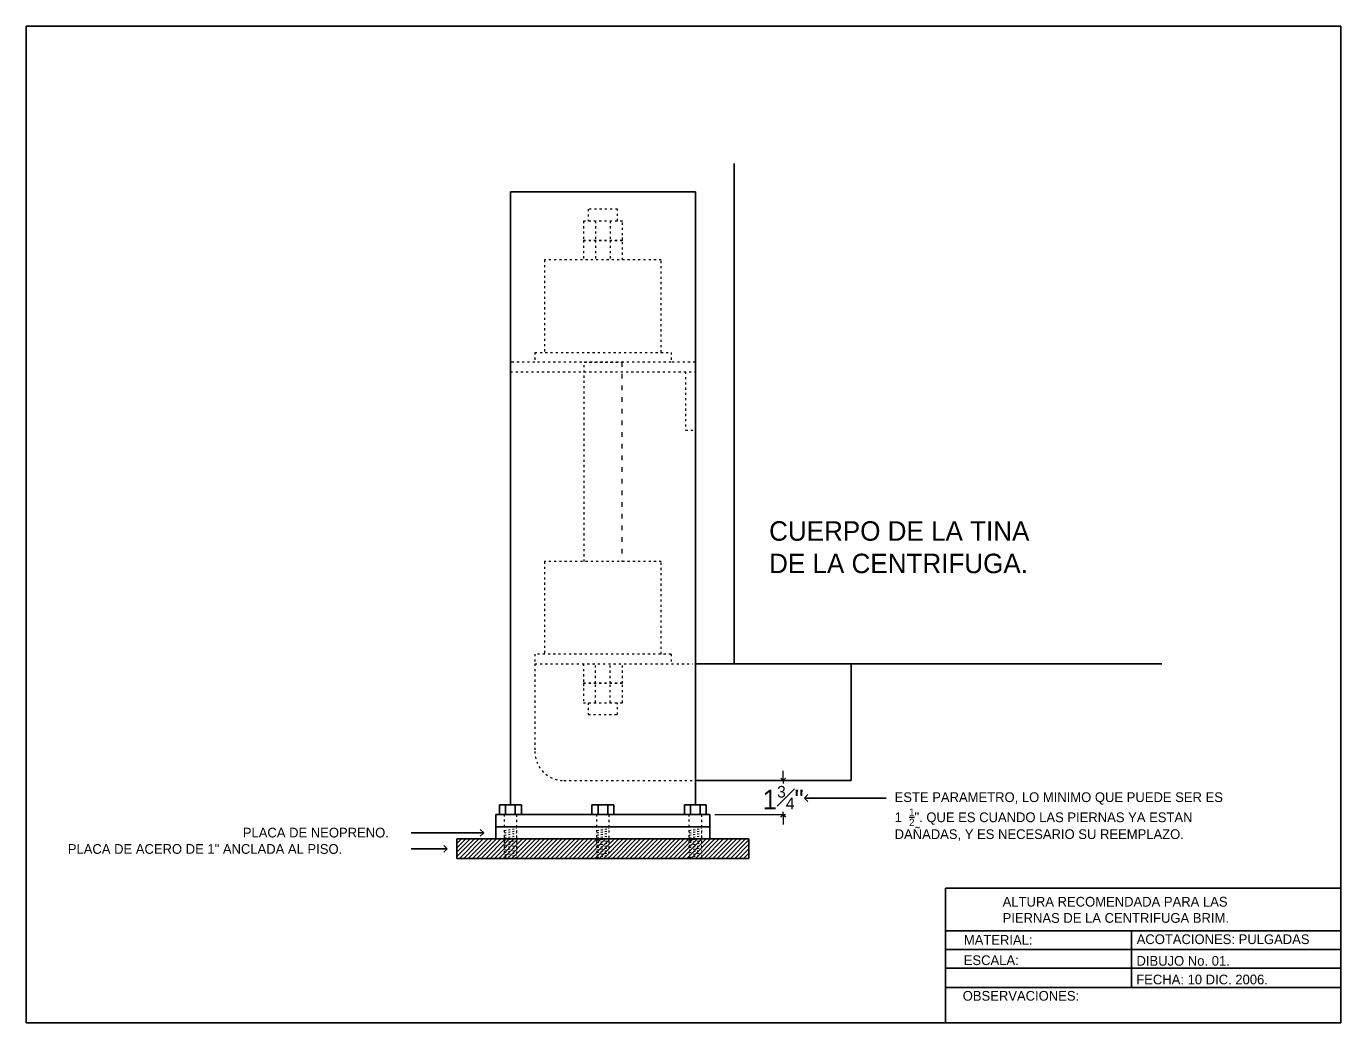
# Model space of a CAD drawing. Header units: inches. Extents: x 53 to 312, y 128 to 296.
# Drawn here: x 244.8 to 312.3, y 245.3 to 296.5 of the extents above; entities that cross this region are included whole.
import ezdxf

# ---------------------------------------------------------------- set-up
doc = ezdxf.new("R2010")
doc.units = ezdxf.units.IN
doc.linetypes.add('ACAD_ISO03W100', pattern=[30, 12, -18])
doc.layers.get('0').update_dxf_attribs({"lineweight": 35})
doc.layers.get('Defpoints').update_dxf_attribs({"color": 253})
for name, color, linetype in [('CAPA1', 7, 'ACAD_ISO03W100'), ('COTAS', 7, 'Continuous'), ('LETRAS', 7, 'Continuous')]:
    doc.layers.add(name, color=color, linetype=linetype)
doc.dimstyles.new('ISO-25', dxfattribs={"dimtxt": 1, "dimasz": 0.25, "dimexe": 0.125, "dimexo": 0.25, "dimgap": 0.125, "dimtad": 0, "dimtih": 1, "dimtoh": 1, "dimdec": 7, "dimdsep": 46, "dimlunit": 4, "dimtxsty": 'Standard', "dimblk": 'OPEN90', "dimcen": 0, "dimadec": 0, "dimazin": 0, "dimtfac": 0.6, "dimtdec": 7, "dimtmove": 0, "dimatfit": 3, "dimfxl": 0, "dimfrac": 1, "dimarcsym": 0})

# ---------------------------------------------------------------- blocks, each defined once
blk = doc.blocks.new('_Open90')
at = {"color": 0, "linetype": 'ByBlock', "lineweight": -2}
for p, q in [((0, 0), (-1, 0)), ((-0.5, 0.5), (0, 0)), ((0, 0), (-0.5, -0.5))]:
    blk.add_line(p, q, dxfattribs=at)
blk = doc.blocks.new('*D49')
at = {"layer": 'COTAS', "color": 0, "lineweight": -2}
for p, q in [((283.676, 257.947), (283.676, 258.197)), ((279.414, 257.697), (283.801, 257.697)), ((283.676, 257.697), (283.676, 257.547)), ((280.164, 255.947), (283.801, 255.947)), ((283.676, 255.947), (283.676, 256.097)), ((283.676, 255.697), (283.676, 255.447))]:
    blk.add_line(p, q, dxfattribs=at)
at = {"layer": 'Defpoints', "color": 0}
for p in [(279.164, 257.697), (279.914, 255.947), (283.676, 255.947)]:
    blk.add_point(p, dxfattribs=at)
at = {"layer": 'COTAS', "color": 0, "lineweight": -2, "xscale": 0.25, "yscale": 0.25, "zscale": 0.25}
for p, rotation in [((283.676, 257.697), 270), ((283.676, 255.947), 90)]:
    blk.add_blockref('_Open90', p, dxfattribs=dict(at, rotation=rotation))
at = {"layer": 'COTAS', "color": 0, "insert": (283.676, 256.822), "char_height": 1, "attachment_point": 5}
blk.add_mtext('1{\\H0.600000x;\\S3#4;}"', dxfattribs=at)

msp = doc.modelspace()

# ---------------------------------------------------------------- hatches: boundary and pattern name
at = {"layer": 'COTAS'}
h = msp.add_hatch(dxfattribs=at)
h.set_pattern_fill('ANSI31', color=256, scale=0.05, style=0)
h.set_pattern_definition([(45, (4.75, 1.72886), (-0.1122532, 0.1122532), [])])
h.paths.add_polyline_path([(266.91425882, 254.69656856), (281.91425882, 254.69656856), (281.91425882, 253.69656856), (266.91425882, 253.69656856)])

# ---------------------------------------------------------------- linework, layer by layer
for p, q in [((244.78964846, 296.45221681), (312.32091042, 296.45221681)), ((244.78964846, 245.25651117), (244.78964846, 296.45221681)), ((312.32091042, 296.45221681), (312.32091042, 245.25651117)), ((281.16425882, 263.69656856), (281.16425882, 289.40355781)), ((269.66425882, 256.44656856), (269.66425882, 287.94656856)), ((269.66425882, 287.94656856), (279.16425882, 287.94656856)), ((279.16425882, 287.94656856), (279.16425882, 257.69656856)), ((269.66425882, 279.19656856), (269.66425882, 278.69656856)), ((279.16425882, 278.69656856), (279.16425882, 279.19656856)), ((279.16425882, 263.69656856), (279.16425882, 276.08203438)), ((269.66425882, 263.69656856), (269.66425882, 270.49230217)), ((281.16425882, 263.69656856), (279.16425882, 263.69656856)), ((281.16425882, 263.69656856), (303.13892014, 263.69656856)), ((287.16425882, 263.69656856), (287.16425882, 257.69656856)), ((279.16425882, 257.69656856), (279.16425882, 256.44656875)), ((287.16425882, 257.69656856), (279.16425882, 257.69656856)), ((284.77426379, 256.80038204), (284.95104049, 256.97715873)), ((284.77426379, 256.80038204), (288.97342407, 256.80038204)), ((284.77426379, 256.80038204), (284.95104049, 256.62360534)), ((268.91425882, 255.94656856), (279.91425882, 255.94656856)), ((268.91425882, 255.94656856), (268.91425882, 254.69656856)), ((269.10175882, 256.44656856), (270.22675882, 256.44656856)), ((269.10175882, 255.94656856), (269.10175882, 256.44656856)), ((270.22675882, 255.94656856), (269.10175882, 255.94656856)), ((269.41425882, 256.44656856), (269.41425882, 255.94656856)), ((279.16425882, 255.94656856), (269.66425882, 255.94656856)), ((269.91425882, 256.44656856), (269.91425882, 255.94656856)), ((270.22675882, 256.44656856), (270.22675882, 255.94656856)), ((273.85175848, 255.94656875), (273.85175848, 256.44656875)), ((273.85175848, 256.44656875), (274.97675848, 256.44656875)), ((274.97675848, 255.94656875), (273.85175848, 255.94656875)), ((273.85175882, 255.94656856), (273.85175882, 256.44656856)), ((273.85175882, 256.44656856), (274.97675882, 256.44656856)), ((274.97675882, 255.94656856), (273.85175882, 255.94656856)), ((274.16425848, 256.44656875), (274.16425848, 255.94656875)), ((274.66425848, 256.44656875), (274.66425848, 255.94656875)), ((274.97675848, 256.44656875), (274.97675848, 255.94656875)), ((274.97675882, 256.44656856), (274.97675882, 255.94656856)), ((278.60175848, 255.94656875), (278.60175848, 256.44656875)), ((278.60175848, 256.44656875), (279.72675848, 256.44656875)), ((279.72675848, 255.94656875), (278.60175848, 255.94656875)), ((278.60175882, 255.94656856), (278.60175882, 256.44656856)), ((278.60175882, 256.44656856), (279.72675882, 256.44656856)), ((279.72675882, 255.94656856), (278.60175882, 255.94656856)), ((278.91425848, 256.44656875), (278.91425848, 255.94656875)), ((279.41425848, 256.44656875), (279.41425848, 255.94656875)), ((279.72675848, 256.44656875), (279.72675848, 255.94656875)), ((279.72675882, 256.44656856), (279.72675882, 255.94656856)), ((279.91425882, 255.94656856), (279.91425882, 254.69656856)), ((269.35175882, 255.32156856), (268.91425882, 255.32156856)), ((269.97675882, 255.32156856), (269.35175882, 255.32156856)), ((274.10175882, 255.32156856), (269.97675882, 255.32156856)), ((274.72675882, 255.32156856), (274.10175882, 255.32156856)), ((278.85175882, 255.32156856), (274.72675882, 255.32156856)), ((279.47675882, 255.32156856), (278.85175882, 255.32156856)), ((279.91425882, 255.32156856), (279.47675882, 255.32156856)), ((264.56657516, 255.01279085), (268.29050123, 255.01279085)), ((266.91425882, 253.69656856), (266.91425882, 254.69656856)), ((266.91425882, 254.69656856), (281.91425882, 254.69656856)), ((268.29050123, 255.01279085), (268.11372454, 255.18956755)), ((268.29050123, 255.01279085), (268.11372454, 254.83601415)), ((279.47675882, 254.69656856), (279.91425882, 254.69656856)), ((281.91425882, 254.69656856), (281.91425882, 253.69656856)), ((264.56657516, 254.19009827), (266.41600919, 254.19009827)), ((266.41600919, 254.19009827), (266.2392325, 254.36687497)), ((266.41600919, 254.19009827), (266.2392325, 254.01332158)), ((281.91425882, 253.69656856), (266.91425882, 253.69656856)), ((269.35175882, 253.69656856), (269.97675882, 253.69656856)), ((292.01664281, 252.1735644), (292.01664281, 245.25651117)), ((292.01664281, 252.1735644), (312.32091042, 252.1735644)), ((312.32091042, 251.70584981), (312.32091042, 249.97788049)), ((312.32091042, 249.97788049), (292.01664281, 249.97788049)), ((301.57107982, 249.97788049), (301.57107982, 247.07301483)), ((312.32091042, 249.01127776), (312.32091042, 249.97788049)), ((292.01664281, 249.01127776), (312.32091042, 249.01127776)), ((312.32091042, 248.05841487), (312.32091042, 249.01127776)), ((292.01664281, 248.05841487), (312.32091042, 248.05841487)), ((312.32091042, 247.07301483), (312.32091042, 248.05841487)), ((292.01664281, 247.07301483), (312.32091042, 247.07301483)), ((312.32091042, 245.25651117), (312.32091042, 247.07301483)), ((312.32091042, 245.25651117), (244.78964846, 245.25651117)), ((299.22472957, 245.25651117), (312.32091042, 245.25651117))]:
    msp.add_line(p, q)
at = {"layer": 'CAPA1', "ltscale": 0.009}
for p, q in [((273.66425882, 287.05399495), (273.66425882, 286.44656856)), ((275.16425882, 287.05399495), (273.66425882, 287.05399495)), ((275.16425882, 286.44656856), (275.16425882, 287.05399495)), ((275.41425882, 286.44656856), (273.41425882, 286.44656856)), ((273.41425882, 286.44656856), (273.41425882, 285.44656856)), ((274.03925882, 286.44656856), (274.03925882, 285.44656856)), ((274.78925882, 286.44656856), (274.78925882, 285.44656856)), ((275.41425882, 285.44656856), (275.41425882, 286.44656856)), ((273.41425882, 285.44656856), (275.41425882, 285.44656856)), ((273.41425882, 285.44656856), (273.41425882, 284.44656856)), ((275.41425882, 285.44656856), (273.41425882, 285.44656856)), ((274.03925882, 285.44656856), (274.03925882, 284.44656856)), ((274.78925882, 285.44656856), (274.78925882, 284.44656856)), ((275.41425882, 284.44656856), (275.41425882, 285.59462308)), ((275.41425882, 284.44656856), (275.41425882, 285.44656856)), ((277.41425882, 284.44656856), (271.41425882, 284.44656856)), ((271.41425882, 284.44656856), (271.41425882, 279.69656856)), ((277.41425882, 279.69656856), (277.41425882, 284.44656856)), ((270.91425882, 279.69656856), (277.91425882, 279.69656856)), ((270.91425882, 279.69656856), (270.91425882, 279.19656856)), ((277.91425882, 279.69656856), (277.91425882, 279.19656856)), ((270.91425882, 279.19656856), (269.66425882, 279.19656856)), ((277.91425882, 279.19656856), (270.91425882, 279.19656856)), ((273.44550882, 268.94656856), (273.44550882, 279.19656856)), ((273.44550882, 279.19656856), (275.38300882, 279.19656856)), ((279.16425882, 279.19656856), (277.91425882, 279.19656856)), ((269.66425882, 278.69656856), (279.16425882, 278.69656856)), ((278.66425882, 278.69656856), (278.66425882, 275.69656856)), ((278.66425882, 275.69656856), (279.16425882, 275.69656856)), ((277.41425882, 268.94656856), (271.41425882, 268.94656856)), ((271.41425882, 268.94656856), (271.41425882, 264.19656856)), ((277.41425882, 264.19656856), (277.41425882, 268.94656856)), ((277.91425882, 264.19656856), (270.91425882, 264.19656856)), ((270.91425882, 264.19656856), (270.91425882, 263.69656856)), ((277.91425882, 264.19656856), (277.91425882, 263.69656856)), ((270.91425882, 263.69656856), (270.91425882, 259.19656856)), ((270.91425882, 263.69656856), (279.03925882, 263.69656856)), ((273.41425882, 263.69656856), (273.41425882, 262.54851405)), ((274.03925882, 262.69656856), (274.03925882, 263.69656856)), ((274.78925882, 262.69656856), (274.78925882, 263.69656856)), ((275.41425882, 262.69656856), (275.41425882, 263.69656856)), ((273.41425882, 262.69656856), (275.41425882, 262.69656856)), ((273.41425882, 262.69656856), (273.41425882, 261.69656856)), ((275.41425882, 262.69656856), (273.41425882, 262.69656856)), ((274.03925882, 261.69656856), (274.03925882, 262.69656856)), ((274.78925882, 261.69656856), (274.78925882, 262.69656856)), ((275.41425882, 261.69656856), (275.41425882, 262.69656856)), ((273.41425882, 261.69656856), (275.41425882, 261.69656856)), ((273.66425882, 261.69656856), (273.66425882, 261.08914218)), ((275.16425882, 261.08914218), (275.16425882, 261.69656856)), ((273.66425882, 261.08914218), (275.16425882, 261.08914218)), ((272.41425882, 257.69656856), (279.16425882, 257.69656856)), ((269.35175882, 253.69656856), (269.35175882, 255.94656856)), ((269.97675882, 255.94656856), (269.97675882, 253.69656856)), ((274.10175882, 253.69656856), (274.10175882, 255.94656856)), ((274.72675882, 255.94656856), (274.72675882, 253.69656856)), ((278.85175882, 253.69656856), (278.85175882, 255.94656856)), ((279.47675882, 255.94656856), (279.47675882, 253.69656856))]:
    msp.add_line(p, q, dxfattribs=at)
at = {"layer": 'CAPA1', "ltscale": 0.02}
msp.add_line((275.38300882, 279.19656856), (275.38300882, 268.94656856), dxfattribs=at)
at = {"layer": 'CAPA1', "ltscale": 0.006}
for p, q in [((269.35175882, 255.13406856), (269.97675882, 255.24427293)), ((269.35175882, 255.00906856), (269.97675882, 255.11927293)), ((269.35175882, 255.00906856), (269.97675882, 255.11927293)), ((269.35175882, 254.88406856), (269.97675882, 254.99427293)), ((269.35175882, 254.88406856), (269.97675882, 254.99427293)), ((269.35175882, 254.75906856), (269.97675882, 254.86927293)), ((269.35175882, 254.75906856), (269.97675882, 254.86927293)), ((269.35175882, 254.63406856), (269.97675882, 254.74427293)), ((269.35175882, 254.50906856), (269.97675882, 254.61927293)), ((274.10175882, 255.13406856), (274.72675882, 255.24427293)), ((274.10175882, 255.00906856), (274.72675882, 255.11927293)), ((274.10175882, 255.00906856), (274.72675882, 255.11927293)), ((274.10175882, 254.88406856), (274.72675882, 254.99427293)), ((274.10175882, 254.88406856), (274.72675882, 254.99427293)), ((274.10175882, 254.75906856), (274.72675882, 254.86927293)), ((274.10175882, 254.75906856), (274.72675882, 254.86927293)), ((274.10175882, 254.63406856), (274.72675882, 254.74427293)), ((274.10175882, 254.50906856), (274.72675882, 254.61927293)), ((278.85175882, 255.13406856), (279.47675882, 255.24427293)), ((278.85175882, 255.00906856), (279.47675882, 255.11927293)), ((278.85175882, 255.00906856), (279.47675882, 255.11927293)), ((278.85175882, 254.88406856), (279.47675882, 254.99427293)), ((278.85175882, 254.88406856), (279.47675882, 254.99427293)), ((278.85175882, 254.75906856), (279.47675882, 254.86927293)), ((278.85175882, 254.75906856), (279.47675882, 254.86927293)), ((278.85175882, 254.63406856), (279.47675882, 254.74427293)), ((278.85175882, 254.50906856), (279.47675882, 254.61927293)), ((269.35175882, 254.38406856), (269.97675882, 254.49427293)), ((269.35175882, 254.25906856), (269.97675882, 254.36927293)), ((269.35175882, 254.13406856), (269.97675882, 254.24427293)), ((269.35175882, 254.00906856), (269.97675882, 254.11927293)), ((269.35175882, 253.88406856), (269.97675882, 253.99427293)), ((274.10175882, 254.38406856), (274.72675882, 254.49427293)), ((274.10175882, 254.25906856), (274.72675882, 254.36927293)), ((274.10175882, 254.13406856), (274.72675882, 254.24427293)), ((274.10175882, 254.00906856), (274.72675882, 254.11927293)), ((274.10175882, 253.88406856), (274.72675882, 253.99427293)), ((278.85175882, 254.38406856), (279.47675882, 254.49427293)), ((278.85175882, 254.25906856), (279.47675882, 254.36927293)), ((278.85175882, 254.13406856), (279.47675882, 254.24427293)), ((278.85175882, 254.00906856), (279.47675882, 254.11927293)), ((278.85175882, 253.88406856), (279.47675882, 253.99427293)), ((269.35175882, 253.75906856), (269.97675882, 253.86927293)), ((269.69240496, 253.69656856), (269.97675882, 253.74670782)), ((274.10175882, 253.75906856), (274.72675882, 253.86927293)), ((274.44240496, 253.69656856), (274.72675882, 253.74670782)), ((278.85175882, 253.75906856), (279.47675882, 253.86927293)), ((279.19240496, 253.69656856), (279.47675882, 253.74670782))]:
    msp.add_line(p, q, dxfattribs=at)
at = {"layer": 'CAPA1', "ltscale": 0.009}
msp.add_arc((272.41425882, 259.19656856), 1.5, 180, 270, dxfattribs=at)

# ---------------------------------------------------------------- texts
at = {"layer": 'LETRAS', "width": 44.5888888889, "attachment_point": 1}
for s, insert, char_height in [('CUERPO DE LA TINA \\PDE LA CENTRIFUGA.', (282.95340578, 271.0212101), 1), ('\\A1;ESTE PARAMETRO, LO MINIMO QUE PUEDE SER ES \\P1  {\\H0.75x;\\S1/2;}". QUE ES CUANDO LAS PIERNAS YA ESTAN \\PDAÑADAS, Y ES NECESARIO SU REEMPLAZO.', (289.40195479, 257.09450072), 0.5), ('PLACA DE NEOPRENO.', (255.91416113, 255.27397523), 0.5), ('PLACA DE ACERO DE 1" ANCLADA AL PISO.', (246.92350392, 254.43345949), 0.5), ('ALTURA RECOMENDADA PARA LAS \\PPIERNAS DE LA CENTRIFUGA BRIM.', (294.95129734, 251.72340264), 0.5), ('MATERIAL:', (292.95899204, 249.76221635), 0.5), ('ACOTACIONES: PULGADAS', (301.83864086, 249.79655142), 0.5), ('ESCALA:', (292.95371983, 248.71849711), 0.5), ('DIBUJO No. 01.', (301.82814694, 248.68432243), 0.5), ('FECHA: 10 DIC. 2006.', (301.81702217, 247.72718515), 0.5), ('OBSERVACIONES:', (292.90193396, 246.88786988), 0.5)]:
    msp.add_mtext(s, dxfattribs=dict(at, insert=insert, char_height=char_height))

# ---------------------------------------------------------------- dimensions: what is measured, and where the dimension line sits
at = {"layer": 'COTAS'}
dim = msp.add_linear_dim(base=(283.67638052, 255.94656856), p1=(279.16425882, 257.69656856), p2=(279.91425882, 255.94656856), angle=90, dimstyle='ISO-25', dxfattribs=at)
dim.commit()
dim.dimension.update_dxf_attribs({"geometry": '*D49', "text_midpoint": (283.67638052, 256.82156856)})

doc.saveas('drawing.dxf')
